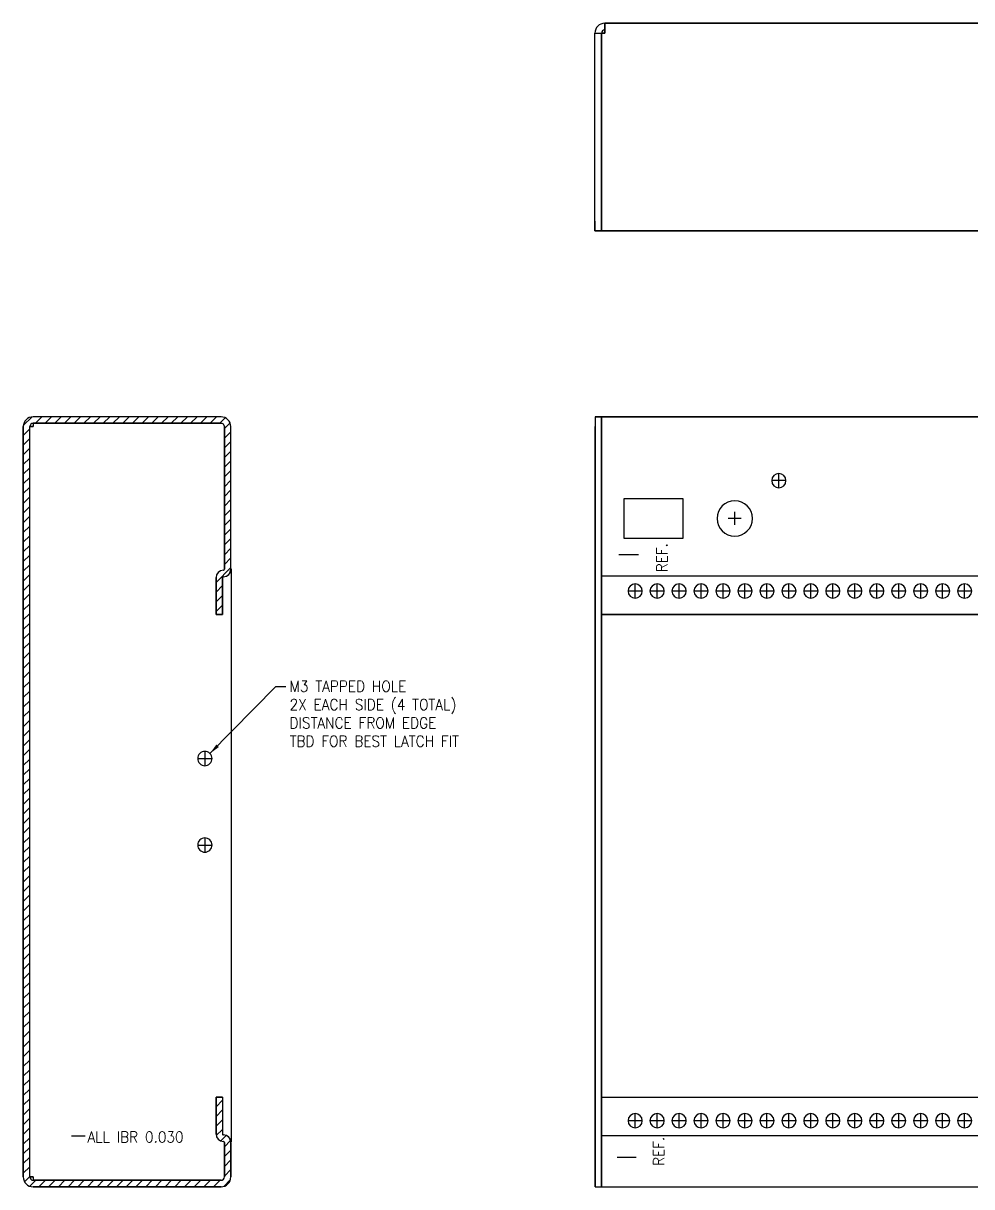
# Model space of a CAD drawing. Header units: inches. Extents: x -5.2 to 15.6, y -18.4 to 3.6.
# Drawn here: x -5.21 to 3.43, y -7.01 to 3.58 of the extents above; entities that cross this region are included whole.
import ezdxf

# ---------------------------------------------------------------- set-up
doc = ezdxf.new("R2010")
doc.units = ezdxf.units.IN
doc.header["$LTSCALE"] = 0.5
doc.header["$MEASUREMENT"] = 0
doc.layers.get('0').update_dxf_attribs({"lineweight": 25, "true_color": 0x000000})
doc.styles.add('QCADDimTextStyle', font='Unicode')
doc.styles.add('textstyle11', font='Standard')
doc.styles.add('textstyle12', font='Standard')
doc.styles.add('textstyle15', font='Standard')
doc.styles.add('textstyle16', font='Standard')
doc.dimstyles.new('QCADDimStyle', dxfattribs={"dimscale": 0.03937, "dimtxt": 2.5, "dimasz": 2.5, "dimexe": 1.25, "dimexo": 0.625, "dimtad": 1, "dimtoh": 1, "dimdec": 4, "dimzin": 0, "dimdsep": 46, "dimtxsty": 'QCADDimTextStyle', "dimcen": 0.09, "dimadec": 0, "dimazin": 0, "dimtfac": 1, "dimtdec": 4, "dimtofl": 0, "dimtmove": 0, "dimatfit": 3, "dimfxl": 1, "dimtolj": 1, "dimtzin": 0, "dimarcsym": 0})

msp = doc.modelspace()

# ---------------------------------------------------------------- hatches: boundary and pattern name
h = msp.add_hatch()
h.set_pattern_fill('ANSI31', color=256, scale=0.5, style=0)
edge = h.paths.add_edge_path(flags=0)
edge.add_line((-5.207, -0.089), (-5.207, -6.92))
edge.add_arc((-5.118, -6.92), 0.089, 179.9988, 270.0012)
edge.add_line((-5.118, -7.009), (-3.406, -7.009))
edge.add_arc((-3.406, -6.92), 0.089, 269.9988, 360.0012)
edge.add_line((-3.317, -6.92), (-3.317, -6.605))
edge.add_arc((-3.384, -6.605), 0.067, 359.9838, 366.2143)
edge.add_arc((-3.384, -6.605), 0.0673, 6.2019, 89.999)
edge.add_arc((-3.384, -6.529), 0.00827, 179.9929, 270.0071, ccw=False)
edge.add_line((-3.393, -6.529), (-3.393, -6.194))
edge.add_line((-3.393, -6.194), (-3.452, -6.194))
edge.add_line((-3.452, -6.194), (-3.452, -6.529))
edge.add_arc((-3.384, -6.529), 0.0673, 180.0003, 269.9997)
edge.add_arc((-3.384, -6.605), 0.00827, -0.0071, 90.0071, ccw=False)
edge.add_line((-3.376, -6.605), (-3.376, -6.92))
edge.add_arc((-3.406, -6.92), 0.0299, 270.0035, 359.9965, ccw=False)
edge.add_line((-3.406, -6.95), (-5.118, -6.95))
edge.add_arc((-5.118, -6.92), 0.0299, 180.0035, 269.9965, ccw=False)
edge.add_line((-5.148, -6.92), (-5.148, -0.089))
edge.add_arc((-5.118, -0.089), 0.0299, 90.0035, 179.9965, ccw=False)
edge.add_line((-5.118, -0.059), (-3.406, -0.059))
edge.add_arc((-3.406, -0.089), 0.0299, 0.0035, 89.9965, ccw=False)
edge.add_line((-3.376, -0.089), (-3.376, -1.388))
edge.add_arc((-3.384, -1.388), 0.00827, -90.0071, 0.0071, ccw=False)
edge.add_arc((-3.384, -1.464), 0.0673, 90.0003, 179.9997)
edge.add_line((-3.452, -1.464), (-3.452, -1.798))
edge.add_line((-3.452, -1.798), (-3.393, -1.798))
edge.add_line((-3.393, -1.798), (-3.393, -1.464))
edge.add_arc((-3.384, -1.464), 0.00827, 89.9929, 180.0071, ccw=False)
edge.add_arc((-3.384, -1.388), 0.0673, 270.0003, 359.9997)
edge.add_line((-3.317, -1.388), (-3.317, -0.089))
edge.add_arc((-3.406, -0.089), 0.089, 359.9988, 450.0012)
edge.add_line((-3.406, 0), (-5.118, 0))
edge.add_arc((-5.118, -0.089), 0.089, 89.9988, 180.0012)

# ---------------------------------------------------------------- linework, layer by layer
for p, q in [((0.088, 3.583), (14.852, 3.583)), ((0.088, 3.583), (0.088, 3.582)), ((14.852, 3.583), (0.088, 3.583)), ((0.088, 3.582), (0.088, 3.583)), ((0.088, 3.583), (14.852, 3.583)), ((0.088, 3.583), (0.088, 3.494)), ((0.088, 3.582), (0.088, 3.581)), ((0.088, 3.581), (0.088, 3.582)), ((0.088, 3.581), (0.088, 3.578)), ((0.088, 3.578), (0.088, 3.581)), ((0.088, 3.578), (0.088, 3.574)), ((0.088, 3.574), (0.088, 3.578)), ((0.088, 3.574), (0.088, 3.569)), ((0.088, 3.569), (0.088, 3.574)), ((0.088, 3.569), (0.088, 3.564)), ((0.088, 3.564), (0.088, 3.569)), ((0.088, 3.564), (0.088, 3.557)), ((0.088, 3.557), (0.088, 3.564)), ((0.088, 3.557), (0.088, 3.549)), ((0.088, 3.549), (0.088, 3.557)), ((0.088, 3.549), (0.088, 3.541)), ((0.088, 3.541), (0.088, 3.549)), ((0.088, 3.541), (0.088, 3.533)), ((0.088, 3.533), (0.088, 3.541)), ((0.088, 3.533), (0.088, 3.524)), ((0.088, 3.524), (0.088, 3.533)), ((0.088, 3.494), (0.088, 3.524)), ((0.088, 3.524), (0.088, 3.494)), ((-0.001, 1.781), (-0.001, 3.494)), ((-0.001, 1.781), (-0.001, 3.494)), ((-0.001, 3.494), (0.058, 3.494)), ((-0.001, 3.494), (0.058, 3.494)), ((-0.001, 1.781), (-0.001, 3.494)), ((-0.001, 3.494), (0.058, 3.494)), ((0.058, 1.781), (0.059, 3.494)), ((0.058, 3.494), (0.058, 1.781)), ((0.058, 1.781), (0.059, 3.494)), ((0.059, 3.494), (0.058, 1.781)), ((0.058, 3.494), (0.058, 1.781)), ((0.058, 1.781), (0.058, 3.494)), ((0.059, 3.494), (0.088, 3.494)), ((0.059, 3.494), (0.059, 1.781)), ((0.088, 3.494), (0.059, 3.494)), ((0.088, 3.494), (0.059, 3.494)), ((0.059, 3.494), (0.059, 1.781)), ((-0.001, 1.693), (-0.001, 1.781)), ((-0.001, 1.693), (-0.001, 1.781)), ((-0.001, 1.781), (-0.001, 1.693)), ((0.059, 1.692), (0.058, 1.781)), ((0.058, 1.781), (0.059, 1.692)), ((0.058, 1.781), (0.058, 1.693)), ((0.058, 1.781), (0.058, 1.693)), ((0.059, 1.781), (0.059, 1.692)), ((0.059, 1.781), (0.059, 1.692)), ((0.059, 1.692), (-0.001, 1.693)), ((0.058, 1.693), (-0.001, 1.693)), ((-0.001, 1.693), (0.058, 1.693)), ((-0.001, 1.693), (0.058, 1.693)), ((0.263, 1.692), (0.059, 1.692)), ((0.059, 1.692), (0.263, 1.692)), ((14.881, 1.692), (0.059, 1.692)), ((0.059, 1.692), (0.263, 1.692)), ((0.798, 1.692), (0.263, 1.692)), ((0.263, 1.692), (0.798, 1.692)), ((1.109, 1.692), (0.798, 1.692)), ((0.798, 1.692), (1.109, 1.692)), ((0.798, 1.692), (1.109, 1.692)), ((1.432, 1.692), (1.109, 1.692)), ((1.109, 1.692), (1.432, 1.692)), ((1.607, 1.692), (1.432, 1.692)), ((1.432, 1.692), (1.607, 1.692)), ((1.432, 1.692), (1.607, 1.692)), ((1.737, 1.692), (1.607, 1.692)), ((1.607, 1.692), (1.737, 1.692)), ((3.429, 1.692), (1.737, 1.692)), ((1.737, 1.692), (3.429, 1.692)), ((1.737, 1.692), (3.429, 1.692)), ((3.679, 1.692), (3.429, 1.692)), ((3.429, 1.692), (3.679, 1.692)), ((-5.207, -0.089), (-5.207, -6.92)), ((-5.207, -0.089), (-5.207, -6.92)), ((-5.207, -0.089), (-5.207, -6.92)), ((-5.207, -0.089), (-5.207, -6.92)), ((-5.207, -6.92), (-5.207, -0.089)), ((-5.148, -6.92), (-5.148, -0.089)), ((-5.148, -6.92), (-5.148, -0.089)), ((-5.148, -0.089), (-5.118, -0.089)), ((-5.118, -0.089), (-5.148, -0.089)), ((-5.148, -6.92), (-5.148, -0.089)), ((-5.148, -6.92), (-5.148, -0.089)), ((-5.148, -0.089), (-5.118, -0.089)), ((-5.148, -6.92), (-5.148, -0.089)), ((-3.406, 0), (-5.118, 0)), ((-3.406, 0), (-5.118, 0)), ((-3.406, 0), (-5.118, 0)), ((-3.406, 0), (-5.118, 0)), ((-3.406, 0), (-5.118, 0)), ((-3.406, 0), (-5.118, 0)), ((-3.406, -0.059), (-5.118, -0.059)), ((-5.118, -0.059), (-5.118, -0.089)), ((-5.118, -0.059), (-3.406, -0.059)), ((-5.118, -0.059), (-5.118, -0.089)), ((-5.118, -0.059), (-3.406, -0.059)), ((-5.118, -0.059), (-3.406, -0.059)), ((-5.118, -0.059), (-5.118, -0.089)), ((-3.406, -0.059), (-5.118, -0.059)), ((-3.376, -1.388), (-3.376, -0.089)), ((-3.376, -0.089), (-3.376, -1.388)), ((-3.376, -0.089), (-3.376, -1.388)), ((-3.376, -0.089), (-3.376, -1.388)), ((-3.376, -1.388), (-3.376, -0.089)), ((-3.317, -1.388), (-3.317, -0.089)), ((-3.317, -1.388), (-3.317, -0.089)), ((-3.317, -1.388), (-3.317, -0.089)), ((-3.317, -1.388), (-3.317, -0.089)), ((-3.317, -1.388), (-3.317, -0.089)), ((0.059, 0), (0, 0)), ((0, 0), (0, -0.089)), ((0.059, 0), (0, 0)), ((0, 0), (0, -0.089)), ((0, 0), (0, -0.089)), ((0, 0), (0.059, 0)), ((0, -0.089), (0, -6.92)), ((0, -0.089), (0, -6.92)), ((0, -6.92), (0, -0.089)), ((14.882, 0), (0.059, 0)), ((0.059, 0), (0.059, -0.089)), ((0.059, -0.089), (0.059, 0)), ((0.059, 0), (14.882, 0)), ((0.059, -0.089), (0.059, 0)), ((0.059, -0.089), (0.059, 0)), ((0.059, 0), (0.059, -0.089)), ((0.059, 0), (14.882, 0)), ((0.059, 0), (0.059, -0.089)), ((0.059, -0.089), (0.059, -1.388)), ((0.059, -6.92), (0.059, -0.089)), ((0.059, -1.388), (0.059, -0.089)), ((0.059, -0.089), (0.059, -6.92)), ((0.059, -6.92), (0.059, -0.089)), ((0.059, -0.089), (0.059, -0.089)), ((0.059, -0.089), (0.059, -1.388)), ((1.673, -0.64), (1.673, -0.522)), ((1.732, -0.581), (1.614, -0.581)), ((0.264, -1.106), (0.264, -0.744)), ((0.264, -0.744), (0.799, -0.744)), ((0.264, -1.106), (0.264, -0.744)), ((0.264, -0.744), (0.799, -0.744)), ((0.799, -0.744), (0.799, -1.106)), ((0.799, -0.744), (0.799, -1.106)), ((1.331, -0.925), (1.213, -0.925)), ((1.272, -0.984), (1.272, -0.866)), ((0.799, -1.106), (0.264, -1.106)), ((0.799, -1.106), (0.264, -1.106)), ((0.215, -1.254), (0.394, -1.254)), ((0.394, -1.254), (0.394, -1.254)), ((-3.452, -1.798), (-3.452, -1.464)), ((-3.452, -1.798), (-3.452, -1.464)), ((-3.452, -1.464), (-3.452, -1.798)), ((-3.452, -1.798), (-3.452, -1.464)), ((-3.452, -1.464), (-3.452, -1.798)), ((-3.452, -1.798), (-3.452, -1.464)), ((-3.452, -1.464), (-3.452, -1.798)), ((-3.452, -1.798), (-3.452, -1.464)), ((-3.393, -1.464), (-3.393, -1.798)), ((-3.393, -1.798), (-3.393, -1.464)), ((-3.393, -1.798), (-3.393, -1.464)), ((-3.393, -1.798), (-3.393, -1.464)), ((-3.393, -1.798), (-3.393, -1.464)), ((-3.384, -1.396), (-3.384, -1.396)), ((-3.384, -1.456), (-3.384, -1.456)), ((-3.384, -1.456), (-3.384, -1.456)), ((-3.384, -1.456), (-3.384, -1.456)), ((-3.384, -1.456), (-3.384, -1.456)), ((-3.384, -1.456), (-3.384, -1.456)), ((-3.313, -1.385), (-3.313, -6.601)), ((0.059, -1.456), (0.059, -1.388)), ((0.059, -1.456), (0.059, -1.388)), ((0.059, -1.388), (0.059, -1.456)), ((14.882, -1.451), (0.059, -1.451)), ((0.059, -1.464), (0.059, -1.456)), ((0.059, -1.464), (0.059, -1.456)), ((0.059, -1.456), (0.059, -1.464)), ((0.059, -1.464), (0.059, -1.798)), ((0.059, -1.798), (0.059, -1.464)), ((0.059, -1.464), (0.059, -1.798)), ((0.424, -1.586), (0.306, -1.586)), ((0.365, -1.645), (0.365, -1.526)), ((0.624, -1.586), (0.506, -1.586)), ((0.565, -1.645), (0.565, -1.526)), ((0.824, -1.586), (0.706, -1.586)), ((0.765, -1.645), (0.765, -1.526)), ((1.024, -1.586), (0.906, -1.586)), ((0.965, -1.645), (0.965, -1.526)), ((1.224, -1.586), (1.106, -1.586)), ((1.165, -1.645), (1.165, -1.526)), ((1.424, -1.586), (1.306, -1.586)), ((1.365, -1.645), (1.365, -1.526)), ((1.624, -1.586), (1.506, -1.586)), ((1.565, -1.645), (1.565, -1.526)), ((1.824, -1.586), (1.706, -1.586)), ((1.765, -1.645), (1.765, -1.526)), ((2.024, -1.586), (1.906, -1.586)), ((1.965, -1.645), (1.965, -1.526)), ((2.224, -1.586), (2.106, -1.586)), ((2.165, -1.645), (2.165, -1.526)), ((2.424, -1.586), (2.306, -1.586)), ((2.365, -1.645), (2.365, -1.526)), ((2.624, -1.586), (2.506, -1.586)), ((2.565, -1.645), (2.565, -1.526)), ((2.824, -1.586), (2.706, -1.586)), ((2.765, -1.645), (2.765, -1.526)), ((3.024, -1.586), (2.906, -1.586)), ((2.965, -1.645), (2.965, -1.526)), ((3.224, -1.586), (3.106, -1.586)), ((3.165, -1.645), (3.165, -1.526)), ((3.424, -1.586), (3.306, -1.586)), ((3.365, -1.645), (3.365, -1.526)), ((-3.393, -1.798), (-3.452, -1.798)), ((-3.452, -1.798), (-3.393, -1.798)), ((-3.452, -1.798), (-3.393, -1.798)), ((-3.452, -1.798), (-3.393, -1.798)), ((-3.452, -1.798), (-3.393, -1.798)), ((0.059, -1.798), (0.089, -1.798)), ((0.089, -1.798), (0.059, -1.798)), ((0.059, -1.798), (14.882, -1.798)), ((14.853, -1.798), (0.089, -1.798)), ((0.089, -1.798), (14.853, -1.798)), ((-3.553, -3.052), (-3.553, -3.17)), ((-3.612, -3.111), (-3.494, -3.111)), ((-3.612, -3.898), (-3.494, -3.898)), ((-3.553, -3.839), (-3.553, -3.957)), ((-3.452, -6.529), (-3.452, -6.194)), ((-3.452, -6.194), (-3.393, -6.194)), ((-3.452, -6.194), (-3.393, -6.194)), ((-3.393, -6.194), (-3.452, -6.194)), ((-3.452, -6.194), (-3.452, -6.529)), ((-3.452, -6.194), (-3.393, -6.194)), ((-3.393, -6.194), (-3.452, -6.194)), ((-3.452, -6.194), (-3.452, -6.529)), ((-3.452, -6.194), (-3.393, -6.194)), ((-3.393, -6.194), (-3.452, -6.194)), ((-3.452, -6.194), (-3.452, -6.529)), ((-3.452, -6.194), (-3.393, -6.194)), ((-3.452, -6.194), (-3.452, -6.529)), ((-3.393, -6.194), (-3.393, -6.529)), ((-3.393, -6.194), (-3.393, -6.529)), ((-3.393, -6.194), (-3.393, -6.529)), ((-3.393, -6.194), (-3.393, -6.529)), ((-3.393, -6.194), (-3.393, -6.529)), ((0.059, -6.529), (0.059, -6.194)), ((0.059, -6.194), (0.089, -6.194)), ((0.059, -6.529), (0.059, -6.194)), ((0.059, -6.194), (0.089, -6.194)), ((0.059, -6.529), (0.059, -6.194)), ((0.059, -6.194), (14.882, -6.194)), ((0.089, -6.194), (14.853, -6.194)), ((0.089, -6.194), (14.853, -6.194)), ((0.365, -6.467), (0.365, -6.349)), ((0.565, -6.467), (0.565, -6.349)), ((0.765, -6.467), (0.765, -6.349)), ((0.965, -6.467), (0.965, -6.349)), ((1.165, -6.467), (1.165, -6.349)), ((1.365, -6.467), (1.365, -6.349)), ((1.565, -6.467), (1.565, -6.349)), ((1.765, -6.467), (1.765, -6.349)), ((1.965, -6.467), (1.965, -6.349)), ((2.165, -6.467), (2.165, -6.349)), ((2.365, -6.467), (2.365, -6.349)), ((2.565, -6.467), (2.565, -6.349)), ((2.765, -6.467), (2.765, -6.349)), ((2.965, -6.467), (2.965, -6.349)), ((3.165, -6.467), (3.165, -6.349)), ((3.365, -6.467), (3.365, -6.349)), ((0.424, -6.408), (0.306, -6.408)), ((0.624, -6.408), (0.506, -6.408)), ((0.824, -6.408), (0.706, -6.408)), ((1.024, -6.408), (0.906, -6.408)), ((1.224, -6.408), (1.106, -6.408)), ((1.424, -6.408), (1.306, -6.408)), ((1.624, -6.408), (1.506, -6.408)), ((1.824, -6.408), (1.706, -6.408)), ((2.024, -6.408), (1.906, -6.408)), ((2.224, -6.408), (2.106, -6.408)), ((2.424, -6.408), (2.306, -6.408)), ((2.624, -6.408), (2.506, -6.408)), ((2.824, -6.408), (2.706, -6.408)), ((3.024, -6.408), (2.906, -6.408)), ((3.224, -6.408), (3.106, -6.408)), ((3.424, -6.408), (3.306, -6.408)), ((-4.767, -6.545), (-4.644, -6.545)), ((-3.384, -6.537), (-3.384, -6.537)), ((0.059, -6.537), (0.059, -6.529)), ((0.059, -6.529), (0.059, -6.537)), ((0.059, -6.537), (0.059, -6.529)), ((0.059, -6.537), (0.059, -6.605)), ((0.059, -6.605), (0.059, -6.537)), ((0.059, -6.605), (0.059, -6.537)), ((0.059, -6.543), (14.882, -6.543)), ((0.365, -6.476), (0.365, -6.476)), ((-3.384, -6.596), (-3.384, -6.596)), ((-3.384, -6.596), (-3.384, -6.596)), ((-3.384, -6.596), (-3.384, -6.596)), ((-3.384, -6.596), (-3.384, -6.596)), ((-3.384, -6.596), (-3.384, -6.596)), ((-3.376, -6.92), (-3.376, -6.605)), ((-3.376, -6.605), (-3.376, -6.92)), ((-3.376, -6.605), (-3.376, -6.92)), ((-3.376, -6.605), (-3.376, -6.92)), ((-3.376, -6.605), (-3.376, -6.92)), ((-3.317, -6.92), (-3.317, -6.605)), ((-3.317, -6.92), (-3.317, -6.605)), ((-3.317, -6.92), (-3.317, -6.605)), ((-3.317, -6.92), (-3.317, -6.605)), ((-3.317, -6.605), (-3.317, -6.92)), ((0.059, -6.92), (0.059, -6.605)), ((0.059, -6.92), (0.059, -6.605)), ((0.059, -6.92), (0.059, -6.605)), ((0.202, -6.74), (0.373, -6.74)), ((0.373, -6.74), (0.373, -6.74)), ((-5.118, -6.92), (-5.148, -6.92)), ((-5.148, -6.92), (-5.118, -6.92)), ((-5.148, -6.92), (-5.118, -6.92)), ((-5.118, -6.92), (-5.118, -6.95)), ((-5.118, -6.92), (-5.118, -6.95)), ((-5.118, -6.95), (-3.406, -6.95)), ((-3.406, -6.95), (-5.118, -6.95)), ((-3.406, -6.95), (-5.118, -6.95)), ((-3.406, -6.95), (-5.118, -6.95)), ((-3.406, -6.95), (-5.118, -6.95)), ((0, -6.92), (0, -7.009)), ((0, -6.92), (0, -7.009)), ((0, -7.009), (0, -6.92)), ((0.059, -7.009), (0.059, -6.92)), ((0.059, -6.92), (0.059, -7.009)), ((0.059, -6.92), (0.059, -7.009)), ((0.059, -7.009), (0.059, -6.92)), ((0.059, -7.009), (0.059, -6.92)), ((0.059, -6.92), (0.059, -6.92)), ((0.059, -7.009), (0.059, -6.92)), ((-5.118, -7.009), (-3.406, -7.009)), ((-5.118, -7.009), (-3.406, -7.009)), ((-5.118, -7.009), (-3.406, -7.009)), ((-5.118, -7.009), (-3.406, -7.009)), ((-5.118, -7.009), (-3.406, -7.009)), ((-3.406, -7.009), (-5.118, -7.009)), ((0, -7.009), (0.059, -7.009)), ((0, -7.009), (0.059, -7.009)), ((0, -7.009), (0.059, -7.009)), ((0.059, -7.009), (14.882, -7.009)), ((0.059, -7.009), (14.882, -7.009)), ((0.059, -7.009), (14.882, -7.009))]:
    msp.add_line(p, q)
for centre, radius, start, end in [((0.088, 3.494), 0.089, 90.0021, 179.9979), ((0.088, 3.494), 0.089, 90.0021, 179.9979), ((0.088, 3.494), 0.089, 90.0021, 179.9979), ((0.088, 3.494), 0.0299, 89.989, 180.011), ((0.088, 3.494), 0.0299, 89.989, 180.011), ((0.088, 3.494), 0.0299, 89.989, 180.011), ((-5.118, -0.089), 0.089, 89.9988, 180.0012), ((-5.118, -0.089), 0.089, 89.9988, 180.0012), ((-5.118, -0.089), 0.089, 89.9988, 180.0012), ((-5.118, -0.089), 0.089, 89.9988, 180.0012), ((-5.118, -0.089), 0.089, 89.9988, 180.0012), ((-3.406, -0.089), 0.089, 359.9988, 90.0012), ((-3.406, -0.089), 0.089, 359.9988, 90.0012), ((-3.406, -0.089), 0.089, 359.9988, 90.0012), ((-3.406, -0.089), 0.089, 359.9988, 90.0012), ((-3.406, -0.089), 0.089, 359.9988, 90.0012), ((-5.118, -0.089), 0.0299, 90.0035, 179.9965), ((-5.118, -0.089), 0.0299, 90.0035, 179.9965), ((-5.118, -0.089), 0.0299, 90.0035, 179.9965), ((-5.118, -0.089), 0.0299, 90.0035, 179.9965), ((-5.118, -0.089), 0.0299, 90.0035, 179.9965), ((-3.406, -0.089), 0.0299, 0.0035, 89.9965), ((-3.406, -0.089), 0.0299, 0.0035, 89.9965), ((-3.406, -0.089), 0.0299, 0.0035, 89.9965), ((-3.406, -0.089), 0.0299, 0.0035, 89.9965), ((-3.406, -0.089), 0.0299, 0.0035, 89.9965), ((1.673, -0.581), 0.065, 90.0053, 179.9947), ((1.673, -0.581), 0.065, 90.0053, 179.9947), ((1.673, -0.581), 0.065, 0.0053, 89.9947), ((1.673, -0.581), 0.065, 0.0053, 89.9947), ((1.673, -0.581), 0.065, 180.0053, 269.9947), ((1.673, -0.581), 0.065, 180.0053, 269.9947), ((1.673, -0.581), 0.065, 270.0053, 359.9947), ((1.673, -0.581), 0.065, 270.0053, 359.9947), ((1.272, -0.925), 0.161, 90.003, 179.997), ((1.272, -0.925), 0.161, 90.003, 179.997), ((1.272, -0.925), 0.161, 0.003, 89.997), ((1.272, -0.925), 0.161, 0.003, 89.997), ((1.272, -0.925), 0.161, 180.003, 269.997), ((1.272, -0.925), 0.161, 180.003, 269.997), ((1.272, -0.925), 0.161, 270.003, 359.997), ((1.272, -0.925), 0.161, 270.003, 359.997), ((-3.384, -1.464), 0.0673, 90.0003, 179.9997), ((-3.384, -1.464), 0.0673, 90.0003, 179.9997), ((-3.384, -1.464), 0.0673, 90.0003, 179.9997), ((-3.384, -1.464), 0.0673, 90.0003, 179.9997), ((-3.384, -1.464), 0.0673, 90.0003, 179.9997), ((-3.384, -1.464), 0.00827, 89.9929, 180.0071), ((-3.384, -1.464), 0.00827, 89.9929, 180.0071), ((-3.384, -1.464), 0.00827, 89.9929, 180.0071), ((-3.384, -1.464), 0.00827, 89.9929, 180.0071), ((-3.384, -1.464), 0.00827, 89.9929, 180.0071), ((-3.384, -1.388), 0.00827, 269.9929, 0.0071), ((-3.384, -1.388), 0.00827, 269.9929, 0.0071), ((-3.384, -1.388), 0.00827, 269.9929, 0.0071), ((-3.384, -1.388), 0.0673, 270.0003, 359.9997), ((-3.384, -1.388), 0.00827, 269.9929, 0.0071), ((-3.384, -1.388), 0.0673, 270.0003, 359.9997), ((-3.384, -1.388), 0.00827, 269.9929, 0.0071), ((-3.384, -1.388), 0.0673, 270.0003, 359.9997), ((-3.384, -1.388), 0.0673, 270.001, 353.7981), ((-3.384, -1.388), 0.0673, 270.001, 353.7981), ((-3.384, -1.388), 0.067, 353.7857, 0.0162), ((-3.384, -1.388), 0.067, 353.7857, 0.0162), ((0.365, -1.586), 0.065, 90.0053, 179.9947), ((0.365, -1.586), 0.065, 90.0053, 179.9947), ((0.365, -1.586), 0.065, 180.0053, 269.9947), ((0.365, -1.586), 0.065, 180.0053, 269.9947), ((0.365, -1.586), 0.065, 0.0053, 89.9947), ((0.365, -1.586), 0.065, 0.0053, 89.9947), ((0.365, -1.586), 0.065, 270.0053, 359.9947), ((0.365, -1.586), 0.065, 270.0053, 359.9947), ((0.565, -1.586), 0.065, 90.0053, 179.9947), ((0.565, -1.586), 0.065, 90.0053, 179.9947), ((0.565, -1.586), 0.065, 180.0053, 269.9947), ((0.565, -1.586), 0.065, 180.0053, 269.9947), ((0.565, -1.586), 0.065, 0.0053, 89.9947), ((0.565, -1.586), 0.065, 0.0053, 89.9947), ((0.565, -1.586), 0.065, 270.0053, 359.9947), ((0.565, -1.586), 0.065, 270.0053, 359.9947), ((0.765, -1.586), 0.065, 90.0053, 179.9947), ((0.765, -1.586), 0.065, 90.0053, 179.9947), ((0.765, -1.586), 0.065, 180.0053, 269.9947), ((0.765, -1.586), 0.065, 180.0053, 269.9947), ((0.765, -1.586), 0.065, 0.0053, 89.9947), ((0.765, -1.586), 0.065, 0.0053, 89.9947), ((0.765, -1.586), 0.065, 270.0053, 359.9947), ((0.765, -1.586), 0.065, 270.0053, 359.9947), ((0.965, -1.586), 0.065, 90.0053, 179.9947), ((0.965, -1.586), 0.065, 90.0053, 179.9947), ((0.965, -1.586), 0.065, 180.0053, 269.9947), ((0.965, -1.586), 0.065, 180.0053, 269.9947), ((0.965, -1.586), 0.065, 0.0053, 89.9947), ((0.965, -1.586), 0.065, 0.0053, 89.9947), ((0.965, -1.586), 0.065, 270.0053, 359.9947), ((0.965, -1.586), 0.065, 270.0053, 359.9947), ((1.165, -1.586), 0.065, 90.0053, 179.9947), ((1.165, -1.586), 0.065, 90.0053, 179.9947), ((1.165, -1.586), 0.065, 180.0053, 269.9947), ((1.165, -1.586), 0.065, 180.0053, 269.9947), ((1.165, -1.586), 0.065, 0.0053, 89.9947), ((1.165, -1.586), 0.065, 0.0053, 89.9947), ((1.165, -1.586), 0.065, 270.0053, 359.9947), ((1.165, -1.586), 0.065, 270.0053, 359.9947), ((1.365, -1.586), 0.065, 90.0053, 179.9947), ((1.365, -1.586), 0.065, 90.0053, 179.9947), ((1.365, -1.586), 0.065, 180.0053, 269.9947), ((1.365, -1.586), 0.065, 180.0053, 269.9947), ((1.365, -1.586), 0.065, 0.0053, 89.9947), ((1.365, -1.586), 0.065, 0.0053, 89.9947), ((1.365, -1.586), 0.065, 270.0053, 359.9947), ((1.365, -1.586), 0.065, 270.0053, 359.9947), ((1.565, -1.586), 0.065, 90.0053, 179.9947), ((1.565, -1.586), 0.065, 90.0053, 179.9947), ((1.565, -1.586), 0.065, 180.0053, 269.9947), ((1.565, -1.586), 0.065, 180.0053, 269.9947), ((1.565, -1.586), 0.065, 0.0053, 89.9947), ((1.565, -1.586), 0.065, 0.0053, 89.9947), ((1.565, -1.586), 0.065, 270.0053, 359.9947), ((1.565, -1.586), 0.065, 270.0053, 359.9947), ((1.765, -1.586), 0.065, 90.0053, 179.9947), ((1.765, -1.586), 0.065, 90.0053, 179.9947), ((1.765, -1.586), 0.065, 180.0053, 269.9947), ((1.765, -1.586), 0.065, 180.0053, 269.9947), ((1.765, -1.586), 0.065, 0.0053, 89.9947), ((1.765, -1.586), 0.065, 0.0053, 89.9947), ((1.765, -1.586), 0.065, 270.0053, 359.9947), ((1.765, -1.586), 0.065, 270.0053, 359.9947), ((1.965, -1.586), 0.065, 90.0053, 179.9947), ((1.965, -1.586), 0.065, 90.0053, 179.9947), ((1.965, -1.586), 0.065, 180.0053, 269.9947), ((1.965, -1.586), 0.065, 180.0053, 269.9947), ((1.965, -1.586), 0.065, 0.0053, 89.9947), ((1.965, -1.586), 0.065, 0.0053, 89.9947), ((1.965, -1.586), 0.065, 270.0053, 359.9947), ((1.965, -1.586), 0.065, 270.0053, 359.9947), ((2.165, -1.586), 0.065, 90.0053, 179.9947), ((2.165, -1.586), 0.065, 90.0053, 179.9947), ((2.165, -1.586), 0.065, 180.0053, 269.9947), ((2.165, -1.586), 0.065, 180.0053, 269.9947), ((2.165, -1.586), 0.065, 0.0053, 89.9947), ((2.165, -1.586), 0.065, 0.0053, 89.9947), ((2.165, -1.586), 0.065, 270.0053, 359.9947), ((2.165, -1.586), 0.065, 270.0053, 359.9947), ((2.365, -1.586), 0.065, 90.0053, 179.9947), ((2.365, -1.586), 0.065, 90.0053, 179.9947), ((2.365, -1.586), 0.065, 180.0053, 269.9947), ((2.365, -1.586), 0.065, 180.0053, 269.9947), ((2.365, -1.586), 0.065, 0.0053, 89.9947), ((2.365, -1.586), 0.065, 0.0053, 89.9947), ((2.365, -1.586), 0.065, 270.0053, 359.9947), ((2.365, -1.586), 0.065, 270.0053, 359.9947), ((2.565, -1.586), 0.065, 90.0053, 179.9947), ((2.565, -1.586), 0.065, 90.0053, 179.9947), ((2.565, -1.586), 0.065, 180.0053, 269.9947), ((2.565, -1.586), 0.065, 180.0053, 269.9947), ((2.565, -1.586), 0.065, 0.0053, 89.9947), ((2.565, -1.586), 0.065, 0.0053, 89.9947), ((2.565, -1.586), 0.065, 270.0053, 359.9947), ((2.565, -1.586), 0.065, 270.0053, 359.9947), ((2.765, -1.586), 0.065, 90.0053, 179.9947), ((2.765, -1.586), 0.065, 90.0053, 179.9947), ((2.765, -1.586), 0.065, 180.0053, 269.9947), ((2.765, -1.586), 0.065, 180.0053, 269.9947), ((2.765, -1.586), 0.065, 0.0053, 89.9947), ((2.765, -1.586), 0.065, 0.0053, 89.9947), ((2.765, -1.586), 0.065, 270.0053, 359.9947), ((2.765, -1.586), 0.065, 270.0053, 359.9947), ((2.965, -1.586), 0.065, 90.0053, 179.9947), ((2.965, -1.586), 0.065, 90.0053, 179.9947), ((2.965, -1.586), 0.065, 180.0053, 269.9947), ((2.965, -1.586), 0.065, 180.0053, 269.9947), ((2.965, -1.586), 0.065, 0.0053, 89.9947), ((2.965, -1.586), 0.065, 0.0053, 89.9947), ((2.965, -1.586), 0.065, 270.0053, 359.9947), ((2.965, -1.586), 0.065, 270.0053, 359.9947), ((3.165, -1.586), 0.065, 90.0053, 179.9947), ((3.165, -1.586), 0.065, 90.0053, 179.9947), ((3.165, -1.586), 0.065, 180.0053, 269.9947), ((3.165, -1.586), 0.065, 180.0053, 269.9947), ((3.165, -1.586), 0.065, 0.0053, 89.9947), ((3.165, -1.586), 0.065, 0.0053, 89.9947), ((3.165, -1.586), 0.065, 270.0053, 359.9947), ((3.165, -1.586), 0.065, 270.0053, 359.9947), ((3.365, -1.586), 0.065, 90.0053, 179.9947), ((3.365, -1.586), 0.065, 90.0053, 179.9947), ((3.365, -1.586), 0.065, 180.0053, 269.9947), ((3.365, -1.586), 0.065, 180.0053, 269.9947), ((3.365, -1.586), 0.065, 0.0053, 89.9947), ((3.365, -1.586), 0.065, 0.0053, 89.9947), ((3.365, -1.586), 0.065, 270.0053, 359.9947), ((3.365, -1.586), 0.065, 270.0053, 359.9947), ((-3.553, -3.111), 0.065, 89.9987, 180.0013), ((-3.553, -3.111), 0.065, 89.9987, 180.0013), ((-3.553, -3.111), 0.065, 359.9987, 90.0013), ((-3.553, -3.111), 0.065, 359.9987, 90.0013), ((-3.553, -3.111), 0.065, 179.9993, 270.0007), ((-3.553, -3.111), 0.065, 179.9993, 270.0007), ((-3.553, -3.111), 0.065, 269.9993, 0.0007), ((-3.553, -3.111), 0.065, 269.9993, 0.0007), ((-3.553, -3.898), 0.065, 89.9993, 180.0007), ((-3.553, -3.898), 0.065, 89.9993, 180.0007), ((-3.553, -3.898), 0.065, 179.9987, 270.0013), ((-3.553, -3.898), 0.065, 179.9987, 270.0013), ((-3.553, -3.898), 0.065, 359.9993, 90.0007), ((-3.553, -3.898), 0.065, 359.9993, 90.0007), ((-3.553, -3.898), 0.065, 269.9987, 0.0013), ((-3.553, -3.898), 0.065, 269.9987, 0.0013), ((0.365, -6.408), 0.065, 90.0053, 179.9947), ((0.365, -6.408), 0.065, 90.0053, 179.9947), ((0.365, -6.408), 0.065, 0.0053, 89.9947), ((0.365, -6.408), 0.065, 0.0053, 89.9947), ((0.565, -6.408), 0.065, 90.0053, 179.9947), ((0.565, -6.408), 0.065, 90.0053, 179.9947), ((0.565, -6.408), 0.065, 0.0053, 89.9947), ((0.565, -6.408), 0.065, 0.0053, 89.9947), ((0.765, -6.408), 0.065, 90.0053, 179.9947), ((0.765, -6.408), 0.065, 90.0053, 179.9947), ((0.765, -6.408), 0.065, 0.0053, 89.9947), ((0.765, -6.408), 0.065, 0.0053, 89.9947), ((0.965, -6.408), 0.065, 90.0053, 179.9947), ((0.965, -6.408), 0.065, 90.0053, 179.9947), ((0.965, -6.408), 0.065, 0.0053, 89.9947), ((0.965, -6.408), 0.065, 0.0053, 89.9947), ((1.165, -6.408), 0.065, 90.0053, 179.9947), ((1.165, -6.408), 0.065, 90.0053, 179.9947), ((1.165, -6.408), 0.065, 0.0053, 89.9947), ((1.165, -6.408), 0.065, 0.0053, 89.9947), ((1.365, -6.408), 0.065, 90.0053, 179.9947), ((1.365, -6.408), 0.065, 90.0053, 179.9947), ((1.365, -6.408), 0.065, 0.0053, 89.9947), ((1.365, -6.408), 0.065, 0.0053, 89.9947), ((1.565, -6.408), 0.065, 90.0053, 179.9947), ((1.565, -6.408), 0.065, 90.0053, 179.9947), ((1.565, -6.408), 0.065, 0.0053, 89.9947), ((1.565, -6.408), 0.065, 0.0053, 89.9947), ((1.765, -6.408), 0.065, 90.0053, 179.9947), ((1.765, -6.408), 0.065, 90.0053, 179.9947), ((1.765, -6.408), 0.065, 0.0053, 89.9947), ((1.765, -6.408), 0.065, 0.0053, 89.9947), ((1.965, -6.408), 0.065, 90.0053, 179.9947), ((1.965, -6.408), 0.065, 90.0053, 179.9947), ((1.965, -6.408), 0.065, 0.0053, 89.9947), ((1.965, -6.408), 0.065, 0.0053, 89.9947), ((2.165, -6.408), 0.065, 90.0053, 179.9947), ((2.165, -6.408), 0.065, 90.0053, 179.9947), ((2.165, -6.408), 0.065, 0.0053, 89.9947), ((2.165, -6.408), 0.065, 0.0053, 89.9947), ((2.365, -6.408), 0.065, 90.0053, 179.9947), ((2.365, -6.408), 0.065, 90.0053, 179.9947), ((2.365, -6.408), 0.065, 0.0053, 89.9947), ((2.365, -6.408), 0.065, 0.0053, 89.9947), ((2.565, -6.408), 0.065, 90.0053, 179.9947), ((2.565, -6.408), 0.065, 90.0053, 179.9947), ((2.565, -6.408), 0.065, 0.0053, 89.9947), ((2.565, -6.408), 0.065, 0.0053, 89.9947), ((2.765, -6.408), 0.065, 90.0053, 179.9947), ((2.765, -6.408), 0.065, 90.0053, 179.9947), ((2.765, -6.408), 0.065, 0.0053, 89.9947), ((2.765, -6.408), 0.065, 0.0053, 89.9947), ((2.965, -6.408), 0.065, 90.0053, 179.9947), ((2.965, -6.408), 0.065, 90.0053, 179.9947), ((2.965, -6.408), 0.065, 0.0053, 89.9947), ((2.965, -6.408), 0.065, 0.0053, 89.9947), ((3.165, -6.408), 0.065, 90.0053, 179.9947), ((3.165, -6.408), 0.065, 90.0053, 179.9947), ((3.165, -6.408), 0.065, 0.0053, 89.9947), ((3.165, -6.408), 0.065, 0.0053, 89.9947), ((3.365, -6.408), 0.065, 90.0053, 179.9947), ((3.365, -6.408), 0.065, 90.0053, 179.9947), ((3.365, -6.408), 0.065, 0.0053, 89.9947), ((3.365, -6.408), 0.065, 0.0053, 89.9947), ((0.365, -6.408), 0.065, 180.0053, 269.9947), ((0.365, -6.408), 0.065, 180.0053, 269.9947), ((0.365, -6.408), 0.065, 270.0053, 359.9947), ((0.365, -6.408), 0.065, 270.0053, 359.9947), ((0.565, -6.408), 0.065, 180.0053, 269.9947), ((0.565, -6.408), 0.065, 180.0053, 269.9947), ((0.565, -6.408), 0.065, 270.0053, 359.9947), ((0.565, -6.408), 0.065, 270.0053, 359.9947), ((0.765, -6.408), 0.065, 180.0053, 269.9947), ((0.765, -6.408), 0.065, 180.0053, 269.9947), ((0.765, -6.408), 0.065, 270.0053, 359.9947), ((0.765, -6.408), 0.065, 270.0053, 359.9947), ((0.965, -6.408), 0.065, 180.0053, 269.9947), ((0.965, -6.408), 0.065, 180.0053, 269.9947), ((0.965, -6.408), 0.065, 270.0053, 359.9947), ((0.965, -6.408), 0.065, 270.0053, 359.9947), ((1.165, -6.408), 0.065, 180.0053, 269.9947), ((1.165, -6.408), 0.065, 180.0053, 269.9947), ((1.165, -6.408), 0.065, 270.0053, 359.9947), ((1.165, -6.408), 0.065, 270.0053, 359.9947), ((1.365, -6.408), 0.065, 180.0053, 269.9947), ((1.365, -6.408), 0.065, 180.0053, 269.9947), ((1.365, -6.408), 0.065, 270.0053, 359.9947), ((1.365, -6.408), 0.065, 270.0053, 359.9947), ((1.565, -6.408), 0.065, 180.0053, 269.9947), ((1.565, -6.408), 0.065, 180.0053, 269.9947), ((1.565, -6.408), 0.065, 270.0053, 359.9947), ((1.565, -6.408), 0.065, 270.0053, 359.9947), ((1.765, -6.408), 0.065, 180.0053, 269.9947), ((1.765, -6.408), 0.065, 180.0053, 269.9947), ((1.765, -6.408), 0.065, 270.0053, 359.9947), ((1.765, -6.408), 0.065, 270.0053, 359.9947), ((1.965, -6.408), 0.065, 180.0053, 269.9947), ((1.965, -6.408), 0.065, 180.0053, 269.9947), ((1.965, -6.408), 0.065, 270.0053, 359.9947), ((1.965, -6.408), 0.065, 270.0053, 359.9947), ((2.165, -6.408), 0.065, 180.0053, 269.9947), ((2.165, -6.408), 0.065, 180.0053, 269.9947), ((2.165, -6.408), 0.065, 270.0053, 359.9947), ((2.165, -6.408), 0.065, 270.0053, 359.9947), ((2.365, -6.408), 0.065, 180.0053, 269.9947), ((2.365, -6.408), 0.065, 180.0053, 269.9947), ((2.365, -6.408), 0.065, 270.0053, 359.9947), ((2.365, -6.408), 0.065, 270.0053, 359.9947), ((2.565, -6.408), 0.065, 180.0053, 269.9947), ((2.565, -6.408), 0.065, 180.0053, 269.9947), ((2.565, -6.408), 0.065, 270.0053, 359.9947), ((2.565, -6.408), 0.065, 270.0053, 359.9947), ((2.765, -6.408), 0.065, 180.0053, 269.9947), ((2.765, -6.408), 0.065, 180.0053, 269.9947), ((2.765, -6.408), 0.065, 270.0053, 359.9947), ((2.765, -6.408), 0.065, 270.0053, 359.9947), ((2.965, -6.408), 0.065, 180.0053, 269.9947), ((2.965, -6.408), 0.065, 180.0053, 269.9947), ((2.965, -6.408), 0.065, 270.0053, 359.9947), ((2.965, -6.408), 0.065, 270.0053, 359.9947), ((3.165, -6.408), 0.065, 180.0053, 269.9947), ((3.165, -6.408), 0.065, 180.0053, 269.9947), ((3.165, -6.408), 0.065, 270.0053, 359.9947), ((3.165, -6.408), 0.065, 270.0053, 359.9947), ((3.365, -6.408), 0.065, 180.0053, 269.9947), ((3.365, -6.408), 0.065, 180.0053, 269.9947), ((3.365, -6.408), 0.065, 270.0053, 359.9947), ((3.365, -6.408), 0.065, 270.0053, 359.9947), ((-3.384, -6.529), 0.0673, 180.0003, 269.9997), ((-3.384, -6.529), 0.0673, 180.0003, 269.9997), ((-3.384, -6.529), 0.0673, 180.0003, 269.9997), ((-3.384, -6.529), 0.0673, 180.0003, 269.9997), ((-3.384, -6.529), 0.0673, 180.0003, 269.9997), ((-3.384, -6.529), 0.00827, 179.9929, 270.0071), ((-3.384, -6.529), 0.00827, 179.9929, 270.0071), ((-3.384, -6.529), 0.00827, 179.9929, 270.0071), ((-3.384, -6.529), 0.00827, 179.9929, 270.0071), ((-3.384, -6.529), 0.00827, 179.9929, 270.0071), ((-3.384, -6.605), 0.0673, 6.2019, 89.999), ((-3.384, -6.605), 0.0673, 6.2019, 89.999), ((-3.384, -6.605), 0.0673, 0.0003, 89.9997), ((-3.384, -6.605), 0.0673, 0.0003, 89.9997), ((-3.384, -6.605), 0.0673, 0.0003, 89.9997), ((-3.384, -6.605), 0.00827, 359.9929, 90.0071), ((-3.384, -6.605), 0.00827, 359.9929, 90.0071), ((-3.384, -6.605), 0.00827, 359.9929, 90.0071), ((-3.384, -6.605), 0.00827, 359.9929, 90.0071), ((-3.384, -6.605), 0.00827, 359.9929, 90.0071), ((-3.384, -6.605), 0.067, 359.9838, 6.2143), ((-3.384, -6.605), 0.067, 359.9838, 6.2143), ((-5.118, -6.92), 0.089, 179.9988, 270.0012), ((-5.118, -6.92), 0.089, 179.9988, 270.0012), ((-5.118, -6.92), 0.089, 179.9988, 270.0012), ((-5.118, -6.92), 0.089, 179.9988, 270.0012), ((-5.118, -6.92), 0.089, 179.9988, 270.0012), ((-5.118, -6.92), 0.0299, 180.0035, 269.9965), ((-5.118, -6.92), 0.0299, 180.0035, 269.9965), ((-5.118, -6.92), 0.0299, 180.0035, 269.9965), ((-5.118, -6.92), 0.0299, 180.0035, 269.9965), ((-5.118, -6.92), 0.0299, 180.0035, 269.9965), ((-3.406, -6.92), 0.089, 269.9988, 0.0012), ((-3.406, -6.92), 0.0299, 270.0035, 359.9965), ((-3.406, -6.92), 0.089, 269.9988, 0.0012), ((-3.406, -6.92), 0.0299, 270.0035, 359.9965), ((-3.406, -6.92), 0.089, 269.9988, 0.0012), ((-3.406, -6.92), 0.0299, 270.0035, 359.9965), ((-3.406, -6.92), 0.089, 269.9988, 0.0012), ((-3.406, -6.92), 0.0299, 270.0035, 359.9965), ((-3.406, -6.92), 0.089, 269.9988, 0.0012), ((-3.406, -6.92), 0.0299, 270.0035, 359.9965)]:
    msp.add_arc(centre, radius, start, end)

# ---------------------------------------------------------------- texts
at = {"char_height": 0.1, "attachment_point": 2, "rotation": 90}
for insert, style in [((0.558, -1.283), 'textstyle15'), ((0.529, -6.687), 'textstyle16')]:
    msp.add_mtext('REF.', dxfattribs=dict(at, insert=insert, style=style))
at = {"char_height": 0.1, "attachment_point": 1}
for s, insert, style in [('M3 TAPPED HOLE\\P2X EACH SIDE (4 TOTAL)\\PDISTANCE FROM EDGE \\PTBD FOR BEST LATCH FIT', (-2.782, -2.403), 'textstyle11'), ('ALL IBR 0.030', (-4.622, -6.506), 'textstyle12')]:
    msp.add_mtext(s, dxfattribs=dict(at, insert=insert, style=style))

# ---------------------------------------------------------------- leaders
msp.add_leader([(-3.507, -3.065), (-2.906, -2.456), (-2.815, -2.456)], dimstyle='QCADDimStyle')

doc.saveas('drawing.dxf')
